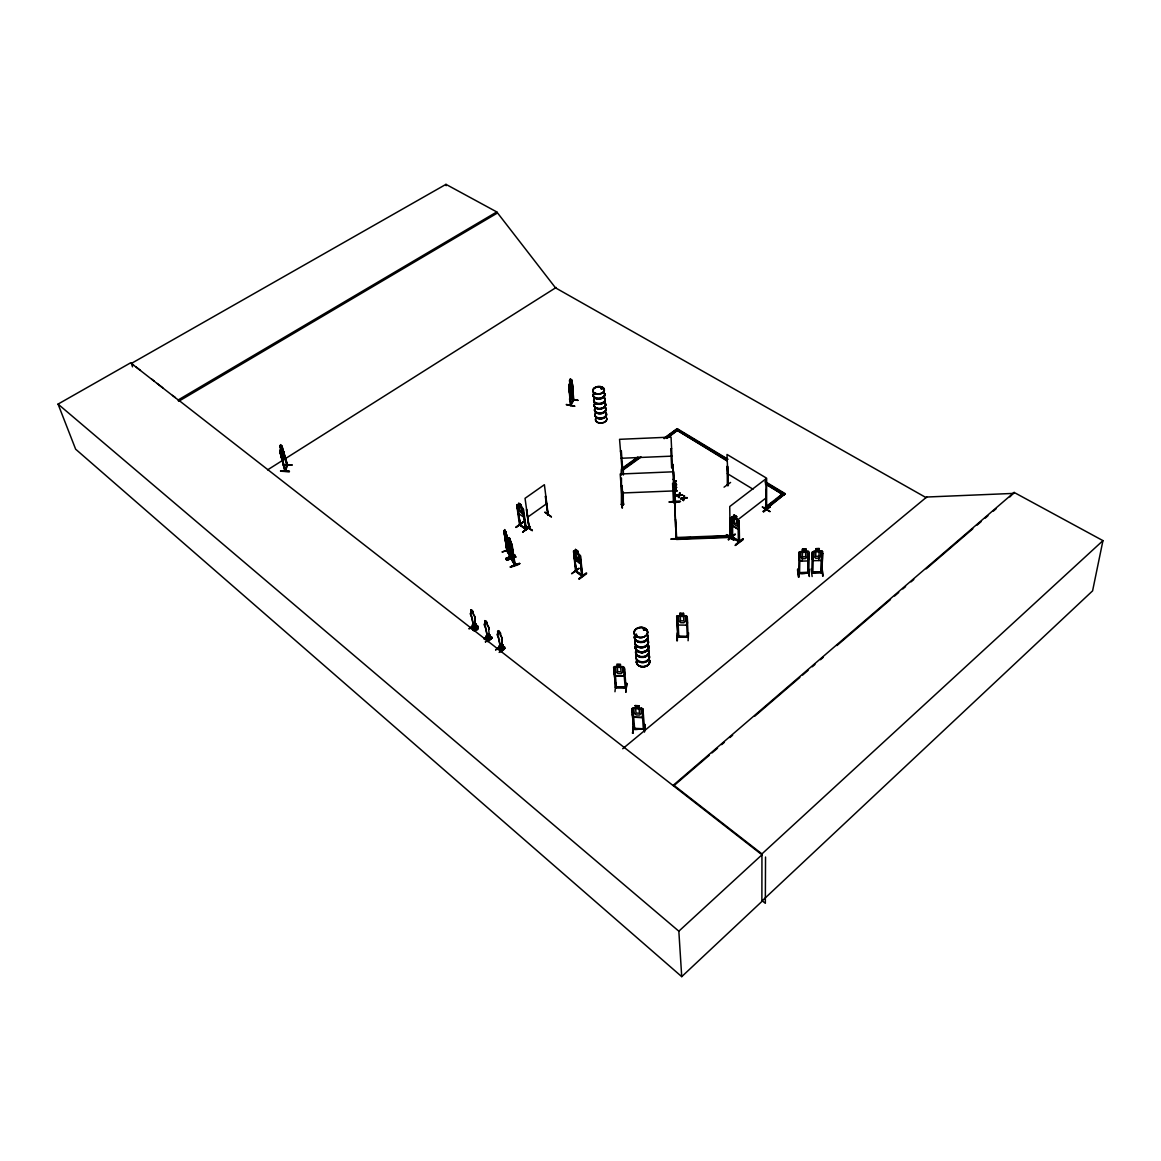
<?xml version="1.0" encoding="UTF-8"?>
<svg xmlns="http://www.w3.org/2000/svg" width="1161" height="1161" viewBox="0 0 1161 1161"><rect width="100%" height="100%" fill="white"/><g stroke="black" fill="none" stroke-linecap="round" stroke-linejoin="round"><path stroke-width="1.5" d="M623.297 504.861L621.367 504.353L623.297 504.861L623.283 491.988M623.384 475.023L623.341 469.189L640.77 456.65M709.284 755.274L673.598 785.939L673.54 785.025L1014.133 492.438L1102.95 540.634L761.95 853.901L761.877 901.458L681.725 976.648L75.639 449.191L58.05 404.101L130.685 362.783L133.471 364.96M621.411 504.933L621.469 478.027M621.527 475.11L621.512 469.262L623.399 469.77L640.814 457.231M765.665 510.1L765.912 489.55L766.158 509.766L765.244 509.345L766.608 508.953L766.637 478.201L726.989 454.444L728.31 485.429L727.207 466.127L727.352 485.298L728.31 485.429M765.534 857.036L765.331 903.287L762.197 900.776M762.443 507.154L769.888 511.42M510.172 547.905L512.959 552.854L512.973 551.214M765.143 507.923L766.594 508.808L785.257 493.701L765.157 481.612M281.717 445.635L287.652 465.126L285.214 471.322L279.874 451.716L281.804 445.534M279.946 451.76L279.975 450.294M797.999 569.166L798.855 576.611M807.954 560.937L799.9 561.184L798.783 558.891L798.928 552.462M808.869 572.286C808.578 571.952 804.718 574.68 798.71 573.461L799.044 552.549L800.219 551.794M799.61 573.084L798.536 572.388L798.71 573.418M799.537 573.345L799.973 554.015L799.029 554.058L799.973 554.015M802.454 549.153L805.923 549.095L802.454 549.153L802.396 551.548M802.57 549.24L802.266 561.068L799.9 561.126M805.908 549.022L805.734 551.562L808.201 551.388L800.176 551.635L798.942 552.607L802.512 551.519M808.375 553.928L807.925 573.099L808.346 553.666L809.319 553.899L808.346 553.666M808.535 569.079L809.319 576.19M766.521 508.257L765.534 507.981L766.362 508.489M811.147 568.992L812.134 576.524M815.965 548.732L815.893 551.214L812.308 552.099L812.09 558.383L813.28 560.69L821.262 560.487L822.409 558.093M812.308 552.099L811.8 572.983L811.887 571.894L812.845 572.881L813.324 553.536L812.381 553.565L813.324 553.536M812.744 572.953L812.758 572.257M815.777 551.127L815.849 548.66L819.303 548.543L818.766 560.487M569.325 389.893C571.154 375.859 574.71 386.366 572.126 393.115L571.372 397.236L571.168 394.842L570.399 396.162M569.456 389.864L569.558 387.019L571.865 382.622M821.698 553.187L821.146 572.62L821.698 553.187L822.685 553.405L821.857 572.591L822.641 551.635L821.567 550.822L822.539 551.765M823.091 576.045L822.148 568.643M738.788 541.36C726.38 532.972 733.404 537.63 738.788 540.678M566.394 404.812L574.898 406.263L566.394 404.434M738.454 540.866L739.296 542.085L731.923 537.369L731.735 516.732L738.396 520.07L739.151 521.405L739.528 541.897L732.156 537.195L731.807 516.674M732.649 537.166L731.909 536.687M688.56 632.76L688.096 640.741M686.383 618.073L687.356 618.087L686.383 618.073L687.341 637.273M676.994 622.688L678.314 625.039L686.543 625.155M687.515 622.949L686.528 625.242M687.109 636.736L688.328 636.983L677.966 636.634M687.152 636.954L687.341 636.228M476.141 624.502L475.4 624.008L476.532 626.301L476.358 624.154C471.018 623.384 484.747 629.204 473.949 630.844M676.79 616.346L677.835 636.983L688.183 637.331L687.225 616.578L683.669 615.649L683.553 613.284L680.027 613.197L680.259 615.736L678.546 616.389L678.779 620.772L680.622 622.688L683.887 622.76L685.556 620.932L685.353 616.549L683.553 615.722M677.821 617.855L676.848 618.116L677.821 617.855L678.808 636.736M677.356 640.741L677.429 632.861M677.443 632.818L676.848 640.814L677.966 632.484M678.851 636.01L678.663 637.084L677.922 635.996M686.064 615.794L676.674 616.404L680.143 615.649L680.027 613.197M285.345 470.103L284.692 470.64L285.533 470.669L280.178 452.529L284.866 471.177M644.37 731.59L644.994 724.522L645.168 730.225M644.558 731.938L645.052 724.537M284.75 470.597L287.217 465.314M284.909 471.177L287.101 464.487M642.773 709.066L641.656 708.079M642.062 710.43L643.063 710.459L642.062 710.43L643.383 729.427L644.37 728.397L644.616 729.471L642.904 708.95L633.079 707.804L631.845 708.674L633.645 729.166L631.976 708.616M643.383 715.278L642.425 717.542L633.819 717.251L632.368 714.915M638.956 705.757L635.256 705.641L638.956 705.757L639.029 708.166L641.598 708.254M639.145 708.094L640.945 708.907L641.278 713.246L639.595 715.045L636.17 714.929L634.182 713.014L633.819 708.674L635.589 707.963L635.27 705.54M633.964 724.537L632.527 733.331L633.935 724.145M634.632 728.063C631.715 731.517 642.004 727.657 644.384 729.514M633.093 710.14L632.048 710.416L633.093 710.14L634.661 729.123L633.587 728.049M633.819 717.251L632.498 714.813M502.8 645.255L502.147 645.806M625.866 691.782L626.679 683.365L625.895 691.796M625.866 692.174L626.751 683.408M624.894 673.888L624.008 676.152L615.62 675.905L614.198 673.482L615.707 675.833L623.921 675.992M615.519 687.472L626.243 687.138L625.228 687.486M625.198 687.065L625.286 688.154L623.559 669.041L624.545 669.055L623.559 669.041M620.7 666.617L623.138 666.675L613.603 667.227L615.693 687.863L613.719 667.27M280.556 448.901L282.399 455.663L283.037 450.932M620.584 666.69L622.441 667.517L622.833 671.871L621.222 673.67L617.884 673.569L615.925 671.668L615.519 667.314L617.231 666.588L614.793 666.443M614.967 691.738L615.838 683.074M616.622 687.123L615.678 686.717M614.837 668.78L613.806 669.041L614.837 668.78L616.447 687.834M489.187 635.502L488.737 635.299M489.202 634.109L490.406 637.084L489.521 634.632M515.15 565.059L512.117 544.93L508.474 538.719L511.58 559.587L508.402 540.329M511.203 558.978L514.729 565.276L511.957 546.57M509.824 556.482L509.723 555.93M515.092 565.059L511.029 558.31L514.874 564.551L511.957 545.873M506.211 533.929L510.187 557.12L507.009 550.111M502.176 645.705C502.51 642.904 503.816 648.665 503.206 644.965L501.958 644.282M581.69 575.13L582.72 576.074L580.456 555.814L578.105 553.405M581.69 575.203L582.662 575.348L581.705 575.812L579.978 556.83L582.474 576.262C579.368 574.492 575.958 572.155 575.653 570.515M582.662 575.987L576.117 571.256M1009.881 496.923L1014.133 492.438M674.483 483.165L675.441 502.684L673.554 471.526L676.123 538.835L676.137 537.412L676.602 538.835L730.109 536.861L730.022 535.482L676.674 537.499L676.747 539.444L730.124 537.441L729.747 506.53L765.999 478.782L766.245 509.65M676.166 538.094L690.926 537.543M644.95 630.292L645.182 629.48M645.298 629.277L645.371 630.118M573.824 399.877L570.806 405.566L568.905 385.583L569.688 382.912L570.748 394.784L571.11 390.981L570.167 389.515L571.256 390.125L571.88 386.294L571.517 390.227L572.417 391.562L571.372 391.112L571.081 394.058L571.778 385.321L570.544 378.762L569.819 382.941L569.441 380.605L570.457 378.747M643.499 629.509L643.716 630.336M644.007 630.118L644.108 629.102L645.023 629.988M636.388 635.952L637.36 635.822M637.084 635.27L636.75 636.025M289.336 471.743L280.614 471.206M289.365 471.177L280.541 470.858M519.504 524.351L526.368 529.314L523.466 509.171L517.646 504.411L516.921 504.759L520.346 524.482M519.78 524.801L520.505 525.294L517.196 506.225L520.259 525.483L519.533 525.062L526.107 529.532L522.842 510.448L523.437 510.855M1102.95 540.634L1092.588 590.862L761.877 901.081M570.791 381.069L571.865 380.024L573.81 400.008C573.229 397.73 569.035 407.613 571.168 405.073M571.894 381.476L573.2 400.458L573.795 399.268M573.2 400.458L573.374 399.935M570.472 404.783L573.142 399.979M602.574 388.558L601.688 387.818L600.832 388.645M595.52 392.679L595.274 393.231M475.488 624.865L475.676 624.27M676.094 537.558L676.195 538.806M581.211 562.069L580.674 563.941L580.384 555.872M726.249 535.279C734.289 535.41 738.672 546.149 726.626 534.611M683.481 497.75L680.578 498.708L683.408 498.591L684.105 495.674L684.177 498.054L687.051 497.924L684.163 497.663L683.481 500.551L682.886 499.81L683.481 500.551M684.105 495.674L683.495 498.142L680.578 498.708M683.452 500.159L684.076 498.113L687.036 497.532M678.909 494.862L676.007 495.428L678.851 495.689L680.114 493.149L678.88 497.256M679.548 492.786L678.924 495.254L676.021 495.82M678.909 497.648L680.114 493.149M682.915 500.188L683.394 498.2L680.564 498.33M684.163 497.663L684.671 496.037M678.343 497.285L678.822 495.297L676.007 495.428M570.472 405.45L568.875 386.468L571.125 405.058M573.171 400.327L572.533 393.681M731.923 537.47C730.806 535.482 734.115 537.558 732.257 536.527M727.265 485.153C727.758 486.285 729.035 484.456 727.483 484.297M281.528 457.71L282.457 459.393L284.242 454.561L283.85 451.658M291.846 465.242L282.965 464.56L291.759 464.85M281.92 453.864L282.645 451.963M507.546 540.068L507.226 540.881C504.556 538.849 504.454 525.788 504.977 532.043M280.759 449.655L281.499 447.754M283.023 457.913C281.441 457.071 278.64 440.309 281.209 446.854M279.946 446.637L280.672 444.736M280.643 445.447L280.381 447.435L280.86 446.201M282.428 447.565L287.478 465.648M623.907 676.079L624.792 673.786M739.31 527.674L738.498 529.576L739.223 527.602M581.69 575.711L582.59 575.305L576.451 571.241M643.267 715.161L642.338 717.454L633.833 717.15M686.441 625.169L687.399 622.847M526.267 528.676L525.309 528.545M807.853 560.778L808.956 558.456M807.867 560.865L809.072 558.557M571.285 397.222L572.228 395.35M570.414 396.061L572.808 391.837M577.946 400.443L569.601 398.803M644.979 629.044L643.441 629.581L645.153 630.162M636.33 635.604L637.084 635.589M569.79 380.706L570.399 379.589L569.877 381.476M730.574 482.454L724.058 487.17M633.862 724.464L633.05 733.259M545.293 496.313L547.934 514.686M822.075 571.865L811.931 572.3M798.841 576.901L797.912 569.5M799.639 572.692L808.825 572.721M514.41 564.71L514.773 563.869M506.544 550.27L510.55 556.975L507.009 535.337L508.46 543.029M672.524 466.78C672.204 469.044 673.496 466.272 671.653 466.809M672.654 467.027L671.624 467.114M623.588 504.063L622.572 504.629L623.515 504.556L622.02 485.559L621.135 485.835L622.02 485.559M622.862 469.102L622.006 469.175M634.675 728.498L633.485 728.411M688.241 636.62L678.866 636.533M626.214 687.428L615.417 687.094M674.57 481.902L673.424 479.232L674.57 481.902L676.341 481.06L674.889 482.512L676.558 484.863L675.281 482.221L674.643 482.715L676.181 485.153M674.947 481.626L675.775 480.712M676.486 491.379L674.947 488.955L675.586 488.476L676.863 491.103L675.209 488.752L676.645 487.33L674.875 488.157L673.728 485.487L675.252 487.881L673.54 489.521M674.106 489.869L675.325 488.679L676.863 491.103M673.598 483.005L674.686 481.83L673.424 479.232M673.917 489.231L674.991 488.084L673.728 485.487M821.857 572.562C823.352 571.227 819.695 571.038 821.132 572.591M811.655 572.663L822.046 572.547L811.916 572.953M514.657 565.16L511.624 545.989M507.328 551.388L504.135 532.13L506.936 551.431M681.725 976.648L678.837 931.195L761.95 854.801L179.491 400.821M623.37 503.613L622.543 504.6L620.192 474.007L672.901 471.816L674.526 502.568L673.438 502.089M672.654 467.448L671.609 467.273M672.495 467.752L671.058 437.087L619.553 439.322L622.064 469.886M622.615 503.656L623.37 503.947M622.049 504.454C623.283 512.843 620.627 503.526 623.617 504.309M602.414 388.616L601.703 388.819M621.861 469.595C623.863 470.481 622.615 467.825 621.948 469.16M712.027 752.908L717.527 748.192M721.634 744.651L724.391 742.3M729.877 737.583L732.62 735.218M754.577 716.337L799.871 677.414M802.628 675.049L808.114 670.332M812.236 666.791L814.978 664.44M820.464 659.724L823.207 657.358M836.936 645.56L890.472 599.555M894.58 596.014L898.701 592.473M902.823 588.932L905.565 586.581M911.051 581.864L913.794 579.499M926.159 568.875L972.816 528.777M976.938 525.236L981.06 521.695M985.181 518.154L987.924 515.803M993.41 511.072L996.153 508.721M644.413 728.818L634.762 728.339M622.702 748.743L926.71 497.024L1014.003 493.381M625.097 687.776L625.271 687.007M616.665 687.022L626.098 687.414M688.125 636.605L688.154 637.287M616.462 687.152L615.562 687.123M678.721 636.359L677.893 636.388M926.71 497.024L926.028 497.59L555.524 287.855L496.777 211.941L445.969 184.352L131.367 363.437L132.528 366.847M763.619 511.899L770.149 506.718L763.212 511.261L769.758 506.123L763.212 511.653L770.149 506.762M769.932 511.696L762.356 506.878M765.331 509.215L765.883 508.533M730.835 517.951L730.487 537.441L731.169 537.006L730.574 517.791L730.225 537.267M736.016 544.64C758.177 526.484 719.181 557.672 743.214 539.604M742.808 538.965L736.03 544.262M785.257 493.701L766.144 508.445M728.571 539.865L735.334 534.205L728.557 539.473M766.478 506.893L773.182 501.683M775.853 499.607L782.558 493.817L765.143 507.342L766.507 508.155M731.836 523.06L732.722 525.918L738.57 529.518M737.264 520.201L765.941 498.025M736.713 516.572L734.158 515.078L736.713 516.572L736.582 519.04L739.238 521.347M732.722 525.918L738.512 529.401M738.294 522.624L739.223 522.871L738.294 522.624L738.556 541.708L738.541 522.45M732.272 518.836L731.604 518.416L732.475 537.775M734.303 515.15L734.347 517.53L732.591 516.442L734.26 517.4M471.061 609.728L471.177 612.95A3.468 1.306 53.9 0 0 471.381 616.244L473.456 625.518L475.705 627.274L474.573 618.726A3.468 1.306 53.9 0 0 473.441 614.691L472.89 611.339L471.105 609.844M578.991 578.584C601.732 561.416 563.68 590.659 586.595 573.679M727.7 484.34L727.932 485.632L727.874 466.519M580.456 555.901L574.187 550.851L575.783 552.012L574.782 551.925L575.275 556.279L576.64 558.934L578.802 560.415L579.774 559.355L579.295 555.002L578.033 553.434M578.817 568.295L571.604 573.737L579.15 568.426M576.19 571.43L575.392 570.704L576.524 571.676M500.115 651.248C505.093 646.75 506.82 648.172 500.797 651.771M499.143 652.409L504.803 648.143L504.324 646.75L502.336 649.318L504.324 646.75M500.609 651.495L504.571 648.186M575.769 551.809L575.508 549.472L577.844 551.069L579.063 562.737M577.772 551.127L575.435 549.53M502.176 648.36L502.64 649.768L499.172 647.069L498.969 645.864L501.117 644.253M502.336 649.318L499.404 647.04L501.378 644.471M495.645 649.826L501.32 645.458M495.718 649.884L501.378 645.618M497.314 649.086L501.625 645.951M497.532 649.26L501.987 645.98M497.735 649.289L500.638 647.214M500.812 647.475L497.982 649.609L500.884 647.533M502.147 644.137L502.292 646.3L504.788 648.157M499.665 650.9L504.585 646.953M499.738 650.944L504.121 647.62M501.552 639.566L501.712 639.45A3.527 1.35 53.5 0 0 500.623 635.401C502.06 632.397 495.703 627.724 498.127 633.732A3.527 1.335 53.5 0 0 498.258 637.026L500.231 646.329L502.553 648.128L501.552 639.566A3.527 1.335 53.5 0 0 500.464 635.531L498.679 630.931M575.508 570.835L573.679 552.505L576.495 571.72M574.303 550.894L573.461 551.112L576.248 571.909L574.318 552.941M489.231 638.289L489.695 639.696L486.067 635.836L489.391 639.247L491.364 636.692L491.901 638.245M489.492 638.492L491.625 636.91M485.327 641.873L491.176 637.563C493.309 639.958 486.227 633.267 491.524 637.65L485.53 641.888M487.185 641.162L490.972 637.65M487.243 641.22L491.843 638.202M487.475 641.394L491.843 638.086L487.852 641.685M498.127 633.732L498.548 630.612M498.258 637.026L498.432 636.91A3.527 1.35 53.5 0 1 498.301 633.616M486.328 636.039L488.2 634.24M483.977 638.681L488.621 635.473M484.239 638.753L488.36 635.56M489.652 634.545L490.015 635.241M484.413 639.029L488.723 635.923M484.645 639.203L488.854 636.025M484.906 639.276L487.722 637.171M485.08 639.551L487.983 637.491M676.079 486.967L676.645 487.33M486.996 622.949L487.591 625.358A3.498 1.321 53.7 0 1 488.694 629.393L488.534 629.509A3.498 1.321 53.7 0 0 487.431 625.474L487.069 622.499M472.469 625.271C477.447 622.557 471.206 623.805 472.658 626.229L475.502 628.449L475.328 627.491L477.722 626.113L477.926 627.317L473.528 630.51M472.208 625.068L475.807 628.885L475.589 627.695L477.722 626.113M475.662 627.883L472.875 630.002L477.287 626.795M488.694 629.393L489.594 638.057L487.315 636.286L485.298 627.013A3.498 1.321 53.7 0 1 485.124 623.704L484.906 620.584L486.735 622.238M477.461 625.91L477.621 626.867L473.296 630.336L477.955 627.303M676.341 481.06L675.397 480.988M674.178 483.368L675.02 482.425L676.558 484.863M485.124 623.704L484.848 621.062M485.298 627.013L485.458 626.882A3.498 1.321 53.7 0 1 485.298 623.588M474.559 624.705L468.928 628.856L474.776 624.662L477.621 626.867M474.834 625.155L470.568 628.246L475.009 625.271M470.858 628.464L475.212 625.213M474.036 626.679L471.221 628.754L474.123 626.722M532.348 530.722L525.585 526.209L532.289 530.33M551.402 517.037L544.756 512.146L551.359 516.645M474.573 618.726L474.733 618.595A3.468 1.306 53.9 0 0 473.601 614.575L472.991 612.166M526.412 509.679L529.213 528.516L529.489 527.587M470.713 610.425L472.106 610.265M471.177 612.95L470.887 610.309M471.381 616.244L471.54 616.128A3.468 1.306 53.9 0 1 471.337 612.834M525.686 528.894L526.049 529.547L523.089 510.26M529.75 526.484C507.938 543.261 545.307 515.469 522.74 532.043M522.653 532.028L529.837 526.847M520.201 525.004L526.006 528.865M798.928 552.52L802.512 551.707L800.771 552.476L800.655 556.917L802.324 558.731L805.531 558.601L807.287 556.641L807.417 552.215L805.85 551.49M524.322 515.44L523.959 517.269L518.865 513.772L517.879 510.913L518.952 513.713M516.094 527.457L523.161 521.942L516.035 527.065M623.399 469.77L622.049 468.362L638.013 456.883M664.15 438.103L677.226 428.699L728.034 459.277M626.447 465.808L636.605 458.493M664.179 438.669L677.226 428.699M666.907 437.842L678.532 429.497L666.936 438.423M520.825 504.585L518.72 503.047L519.054 505.557L516.993 504.846L517.951 510.942M522.639 507.938L521.086 506.951L520.839 504.571L522.363 508.416L522.972 512.727L522.145 513.83L518.778 509.853L518.154 505.528L519.141 505.499M527.645 517.196L546.758 503.598M631.961 708.718L635.589 708.05M267.611 469.857L556.192 287.449M730.284 536.542L731.227 536.164L730.69 536.687M131.367 363.437L178.213 399.95L496.777 211.941M496.952 213.29L178.649 401.314L178.213 399.95M730.893 536.063L730.908 536.745M815.878 551.127L814.137 551.983L813.992 556.409L815.646 558.252L818.839 558.136L820.638 556.177L820.798 551.736L819.1 551.011M281.296 447L287.028 465.764M529.169 527.834L526.731 509.447M621.396 472.904L621.759 466.127M505.949 559.051C522.827 554.334 512.596 553.87 505.935 559.007M506.544 560.11L515.89 556.816L506.544 560.095M506.675 560.328L515.905 557.048M510.521 567.221C527.442 562.33 517.327 562.142 510.492 567.149M622.441 500.754L622.064 507.821M510.158 547.934L509.519 544.901L512.959 552.854M511.377 548.834L502.002 552.012L511.362 549.124M507.255 550.909L510.274 556.395M505.703 558.354L514.918 555.118M505.761 558.688L514.962 555.422M506.994 537.862L510.071 557.004M509.635 539.952L509.287 537.63L511.522 543.87L511.841 548.993L509.868 544.146L509.694 540.097M510.84 542.042L509.244 537.804M511.551 543.508L512.016 544.973M507.023 550.706L503.918 530.751M505.543 532.304L504.571 529.561M507.023 551.504L504.454 532.71M797.491 569.529L798.347 576.973M571.067 394.813L569.906 383.71L570.835 381.969L571.967 387.135M679.591 494.775L682.479 495.021L679.533 495.602M682.479 495.021L679.606 495.166L682.465 494.644M684.105 498.49L687.051 497.924M674.309 501.9C655.225 502.771 694.147 499.462 675.063 502.611M673.656 502.263L674.439 502.249M674.338 502.582L673.569 502.582M625.982 687.457L626.156 688.168L624.357 667.546L623.138 666.675M626.04 688.139L615.707 687.82M633.804 728.702L644.645 729.166M643.6 728.368L644.384 729.558M582.358 576.219L582.096 574.898M621.338 450.845L620.482 451.121L621.338 450.845L622.717 469.857M670.782 448.973L671.639 448.697M671.74 467.752L672.596 467.709M672.843 470.437L672.538 463.994L673.351 470.8M672.596 483.513L673.496 483.469L672.596 483.513L673.467 502.582M670.361 502.016L680.099 501.581M674.715 505.412L675.484 501.392M675.223 505.775L674.497 501.625M675.571 519.272L676.747 539.444M621.062 458.276L672.016 456.128M671.377 538.762C702.187 537.877 650.233 540.547 681.347 538.312M678.039 538.849L671.392 539.125M621.73 493.004L673.859 490.914M802.483 552.418L805.705 552.288L805.574 556.714L802.367 556.845M821.741 553.449L822.685 553.405M798.695 572.402L799.523 572.402M807.896 572.025L808.738 572.039M798.724 572.736L807.679 572.271L807.708 573.026M799.508 573.084L798.521 573.07L808.753 573.055L809.261 552.114L808.187 551.301M812.86 572.388L820.929 572.068M706.918 536.933L722.926 536.338M815.864 548.747L819.318 548.616M819.115 551.083L821.524 550.996L813.542 551.214M819.071 551.809L815.849 551.925L815.704 556.351L818.911 556.235M678.895 636.257L687.123 636.46M283.052 464.792L291.977 464.893M280.614 471.119L289.466 471.468M601.514 388.616L602.574 388.267M644.703 628.957L645.197 629.16M677.937 637.07L676.674 616.317M571.778 380.01L568.861 385.612M572.126 393.115L571.836 386.976M569.514 391.765L570.051 393.448L572.402 389.08L572.504 386.178L572.3 389.066L569.964 393.434L569.543 391.692M601.267 388.862L602.254 388.442M809.377 576.509L808.404 568.745M822.104 568.6L822.685 576.059M674.759 505.732L674.672 502.365M516.021 527.355L522.856 522.073M675.368 501.247L675.441 502.611M676.486 537.398L676.631 538.211M727.874 484.892L727.366 484.587M766.173 509.099L765.621 508.808M739.165 542.027L739.078 521.391M677.24 429.28L726.496 458.929M765.157 482.192L785.257 494.296M726.771 460.206L677.269 430.397L726.786 460.786M765.447 483.498L783.994 495.268L765.433 484.093M727.352 473.586L752.981 489.187M738.352 520.07L736.669 519.011L737.903 520.549L737.961 524.946L736.756 526.049L734.449 524.598L733.186 521.942L734.231 515.02L734.187 517.458M726.583 534.945L734.1 539.72M726.293 535.221L733.752 539.938M734.957 534.307L728.194 539.575M622.049 468.362L623.341 469.189M575.943 552.723L578.12 554.203M576.436 557.077L578.599 558.557M580.747 563.883L575.217 560.212L574.245 557.309M525.701 525.744L532.275 530.388M686.064 615.707L687.225 616.665L687.399 622.935M502.481 646.155L504.469 647.707M489.768 637.94L487.475 636.17L485.458 626.882M673.54 785.025L761.95 853.901M136.258 367.123L140.437 370.388M151.598 379.081L154.384 381.258M157.17 383.435L162.758 387.774M172.51 395.393L175.296 397.555M58.05 404.101L678.837 931.195M506.791 550.72L506.965 550.125M511.464 559.471L508.576 538.689M625.213 688.096L625.039 687.094M525.469 529.155L522.842 510.448M519.533 525.062L516.935 506.399M472.237 610.715L472.89 611.832M672.625 464.284L672.945 470.756M504.614 529.721L505.717 531.651M505.093 531.187L505.804 532.435M510.434 540.533L509.592 538.501M504.164 530.562L507.009 535.395M677.124 622.601L678.401 624.966M281.499 457.797L282.355 459.393M673.351 485.762L674.614 488.36M798.797 558.963L799.987 561.184M812.09 558.383L813.208 560.778M486.894 622.615L485.806 620.772L484.688 621.179M511.928 559.312L511.827 558.644M280.585 444.59L283.748 455.997M471.54 616.128L473.615 625.402L475.865 627.143L474.733 618.595M498.432 636.91L500.391 646.198L502.713 647.998L501.712 639.45M491.364 636.692L491.524 637.65M445.969 184.352L446.172 185.687M505.848 531.607L506.08 533.973M529.198 528.473L525.048 498.316L544.393 484.703L548.21 514.962M545.612 496.081L547.963 515.136M798.042 569.151L798.899 576.988M575.508 549.472L576.901 561.242M579.978 556.83L582.024 575.58M569.456 399.152L577.888 400.182M617.217 666.675L616.883 664.165L620.482 664.266L620.569 666.777M624.241 667.575L624.778 673.873M642.788 708.979L643.252 715.263M674.294 501.552L674.352 502.611M670.768 448.741L671.639 467.752M683.437 613.356L683.553 615.809M674.512 490.624L675.629 527.384M732.518 518.662L732.664 537.848M604.504 398.484A5.761 3.715 -5.3 0 1 600.919 404.115A5.761 3.715 -5.3 0 1 593.75 400.835M604.547 398.15A5.849 3.773 -5.3 0 1 600.164 403.999A5.849 3.773 -5.3 0 1 593.866 399.544M603.996 402.112A5.761 3.73 -5.3 0 1 604.242 407.163A5.761 3.73 -5.3 0 1 596.522 408.164A5.761 3.73 -5.3 0 1 594.954 403.302M603.981 401.909A5.761 3.73 -5.3 0 1 604.228 406.945A5.761 3.73 -5.3 0 1 596.507 407.946A5.761 3.73 -5.3 0 1 594.925 403.085M604.097 392.955A5.863 3.773 -5.3 0 1 602.719 397.802A5.863 3.773 -5.3 0 1 595.187 398.15A5.863 3.773 -5.3 0 1 593.982 393.419M604.431 397.613A5.761 3.715 -5.3 0 1 600.106 403.375A5.761 3.715 -5.3 0 1 593.881 398.992M604.054 393.289A5.776 3.715 -5.3 0 1 602.69 398.078A5.776 3.715 -5.3 0 1 595.274 398.412A5.776 3.715 -5.3 0 1 594.084 393.739M604.533 397.889A5.849 3.773 -5.3 0 1 600.135 403.738A5.849 3.773 -5.3 0 1 593.837 399.282M604.083 392.679A5.863 3.773 -5.3 0 1 602.69 397.541A5.863 3.773 -5.3 0 1 595.172 397.889A5.863 3.773 -5.3 0 1 593.968 393.158M604.547 393.289A5.79 3.715 -5.3 0 1 598.133 398.252A5.79 3.715 -5.3 0 1 594.011 392.868M605.766 413.127A5.718 3.73 -5.3 0 1 601.471 418.889A5.718 3.73 -5.3 0 1 595.317 414.492M605.81 412.794A5.805 3.773 -5.3 0 1 601.456 418.657A5.805 3.773 -5.3 0 1 595.216 414.187M606.695 418.25A5.718 3.73 -5.3 0 1 600.368 423.228A5.718 3.73 -5.3 0 1 596.275 417.815M605.244 416.639A5.718 3.73 -5.3 0 1 606.144 417.38M606.652 417.975A5.689 3.715 -5.3 0 1 600.353 422.923A5.689 3.715 -5.3 0 1 596.275 417.539M605.215 416.364A5.689 3.715 -5.3 0 1 606.1 417.089M605.462 404.159A5.732 3.715 -5.3 0 1 599.105 409.107A5.732 3.715 -5.3 0 1 595.012 403.738M604.01 402.562A5.732 3.715 -5.3 0 1 604.91 403.288M604.01 402.286A5.761 3.73 -5.3 0 1 604.257 407.322A5.761 3.73 -5.3 0 1 596.551 408.338A5.761 3.73 -5.3 0 1 594.969 403.477M605.374 407.685A5.82 3.773 -5.3 0 1 601.006 413.534A5.82 3.773 -5.3 0 1 594.737 409.078M605.694 412.271A5.718 3.73 -5.3 0 1 601.398 418.047A5.718 3.73 -5.3 0 1 595.23 413.635M605.331 408.004A5.732 3.73 -5.3 0 1 601.021 413.78A5.732 3.73 -5.3 0 1 594.838 409.383M605.795 412.532A5.805 3.773 -5.3 0 1 601.442 418.395A5.805 3.773 -5.3 0 1 595.187 413.926M605.345 407.424A5.82 3.773 -5.3 0 1 600.977 413.272A5.82 3.773 -5.3 0 1 594.708 408.817M605.258 407.148A5.732 3.73 -5.3 0 1 600.948 412.924A5.732 3.73 -5.3 0 1 594.766 408.527M647.475 639.987A6.763 5.108 -3.6 0 1 646.038 646.503A6.763 5.108 -3.6 0 1 637.345 646.779A6.763 5.108 -3.6 0 1 635.793 640.35M647.533 639.638A6.85 5.181 -3.6 0 1 646.067 646.256A6.85 5.181 -3.6 0 1 637.258 646.532A6.85 5.181 -3.6 0 1 635.691 640.016M648.477 645.574A6.734 5.108 -3.6 0 1 642.033 652.206A6.734 5.108 -3.6 0 1 635.473 645.98M648.506 645.806A6.748 5.108 -3.6 0 1 642.048 652.453A6.748 5.108 -3.6 0 1 635.473 646.213M647.156 634.37A6.879 5.181 -3.6 0 1 642.164 642.265A6.879 5.181 -3.6 0 1 634.588 636.01M647.403 639.101A6.763 5.108 -3.6 0 1 645.966 645.632A6.763 5.108 -3.6 0 1 637.273 645.908A6.763 5.108 -3.6 0 1 635.72 639.479M647.098 634.719A6.777 5.108 -3.6 0 1 643.049 642.338A6.777 5.108 -3.6 0 1 634.472 637.665M635.372 635.096A6.777 5.108 -3.6 0 1 636.446 634.008M647.504 639.377A6.85 5.181 -3.6 0 1 646.053 645.98A6.85 5.181 -3.6 0 1 637.229 646.271A6.85 5.181 -3.6 0 1 635.662 639.755M647.127 634.095A6.879 5.181 -3.6 0 1 642.149 641.989A6.879 5.181 -3.6 0 1 634.574 635.749M647.025 633.819A6.792 5.108 -3.6 0 1 642.976 641.452A6.792 5.108 -3.6 0 1 634.414 636.779M648.535 654.819A6.69 5.094 -3.5 0 1 647.112 661.335A6.69 5.094 -3.5 0 1 638.506 661.596A6.69 5.094 -3.5 0 1 636.968 655.181M648.593 654.485A6.792 5.166 -3.5 0 1 647.156 661.088A6.792 5.166 -3.5 0 1 638.419 661.364A6.792 5.166 -3.5 0 1 636.867 654.848M648.854 659.129A6.69 5.108 -3.5 0 1 644.021 666.907A6.69 5.108 -3.5 0 1 636.634 660.725M636.634 660.435A6.661 5.094 -3.5 0 0 643.992 666.603A6.661 5.094 -3.5 0 0 648.81 658.838A6.647 5.079 -3.5 0 1 643.992 666.588A6.647 5.079 -3.5 0 1 636.649 660.449M648.23 649.304A6.806 5.166 -3.5 0 1 643.296 657.199A6.806 5.166 -3.5 0 1 635.778 650.944M648.477 653.962A6.705 5.094 -3.5 0 1 647.054 660.478A6.705 5.094 -3.5 0 1 638.434 660.74A6.705 5.094 -3.5 0 1 636.896 654.311M648.172 649.652A6.719 5.094 -3.5 0 1 643.31 657.431A6.719 5.094 -3.5 0 1 635.894 651.263M648.201 649.043A6.806 5.166 -3.5 0 1 643.281 656.923A6.806 5.166 -3.5 0 1 635.764 650.682M648.099 648.781A6.719 5.094 -3.5 0 1 644.094 656.4A6.719 5.094 -3.5 0 1 635.604 651.713M648.825 659.143A6.647 5.079 -3.5 0 1 644.021 666.878A6.647 5.079 -3.5 0 1 636.678 660.74M803.136 549.603L803.107 550.401L805.183 550.314L805.197 549.53L803.136 549.603M816.531 549.109L816.502 549.908L818.563 549.835L818.592 549.037L816.531 549.109M572.025 395.277L571.43 396.394L571.952 394.522L572.025 395.277M571.285 386.236L570.356 387.977L571.285 386.25M571.473 388.064L570.544 389.806L571.473 388.079M519.577 563.52L510.347 566.858L519.577 563.52M504.919 536.817L508.431 544.683L504.919 536.817M682.871 613.748L680.752 613.69L680.796 614.474L682.915 614.532L682.871 613.748M683.597 616.506L680.302 616.433L680.535 620.816L683.8 620.888L683.597 616.506M619.8 664.716L617.652 664.658L617.725 665.442L619.872 665.5L619.8 664.716M620.656 667.459L617.304 667.372L617.71 671.726L621.048 671.813L620.656 667.459M638.26 706.106L636.039 706.033L636.112 706.802L638.318 706.875L638.26 706.106M639.101 708.849L635.662 708.732L636.01 713.072L639.45 713.188L639.101 708.849M736.219 516.747L734.724 515.803L736.234 517.53L736.219 516.747M736.669 519.765L734.362 518.314L734.42 522.711L736.727 524.162L736.669 519.765M577.438 551.214L576.03 550.256L577.525 551.997L577.438 551.214M520.534 504.701L519.228 503.816L520.636 505.485L520.534 504.701M521.274 507.662L519.243 506.269L519.852 510.593L521.884 511.986L521.274 507.662M506.298 534.713L505.195 532.783L506.951 539.038L506.298 534.713M510.927 542.826L509.81 540.866L511.566 547.15L510.927 542.826M595.622 393.521A5.805 3.715 -5.3 0 0 604.359 389.864A5.805 3.715 -5.3 0 0 595.724 387.048A5.805 3.715 -5.3 0 0 595.622 393.521M595.666 393.942A5.79 3.701 -5.3 0 0 604.373 390.299A5.79 3.701 -5.3 0 0 595.782 387.498A5.79 3.701 -5.3 0 0 595.666 393.942M595.637 393.695A5.805 3.715 -5.3 0 0 604.373 390.038A5.805 3.715 -5.3 0 0 595.738 387.223A5.805 3.715 -5.3 0 0 595.637 393.695M637.505 636.852A6.821 5.108 -3.6 0 0 647.678 632.077A6.821 5.108 -3.6 0 0 637.404 627.999A6.821 5.108 -3.6 0 0 637.505 636.852M637.549 637.113A6.792 5.094 -3.6 0 0 647.664 632.353A6.792 5.094 -3.6 0 0 637.447 628.29A6.792 5.094 -3.6 0 0 637.549 637.113M642.004 651.901A6.719 5.079 -3.6 0 0 648.418 645.284A6.705 5.065 -3.6 0 1 642.004 651.901A6.719 5.079 -3.6 0 1 635.473 645.69A6.705 5.065 -3.6 0 0 642.004 651.901M637.563 637.099A6.763 5.079 -3.6 0 0 647.635 632.353A6.763 5.079 -3.6 0 0 637.462 628.304A6.763 5.079 -3.6 0 0 637.563 637.099M642.062 652.7A6.719 5.094 -3.6 0 0 648.491 646.067A6.69 5.065 -3.6 0 1 642.062 652.671A6.719 5.094 -3.6 0 1 635.531 646.474A6.69 5.065 -3.6 0 0 642.062 652.671"/></g></svg>
